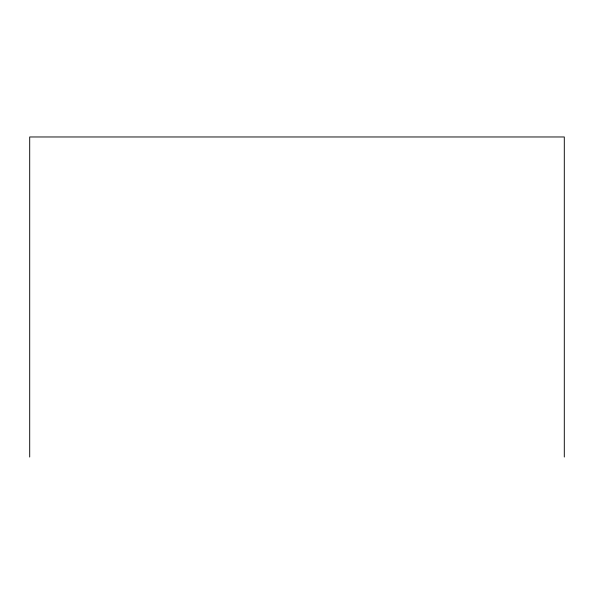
<?xml version="1.0" encoding="UTF-8"?>
<svg xmlns="http://www.w3.org/2000/svg" width="594" height="594" viewBox="0 0 594 594"><rect width="100%" height="100%" fill="white"/><g stroke="black" fill="none" stroke-linecap="round" stroke-linejoin="round"><path stroke-width="0.89" d="M564.3 457.031L564.3 136.969L29.7 136.969L29.7 457.031"/></g></svg>
